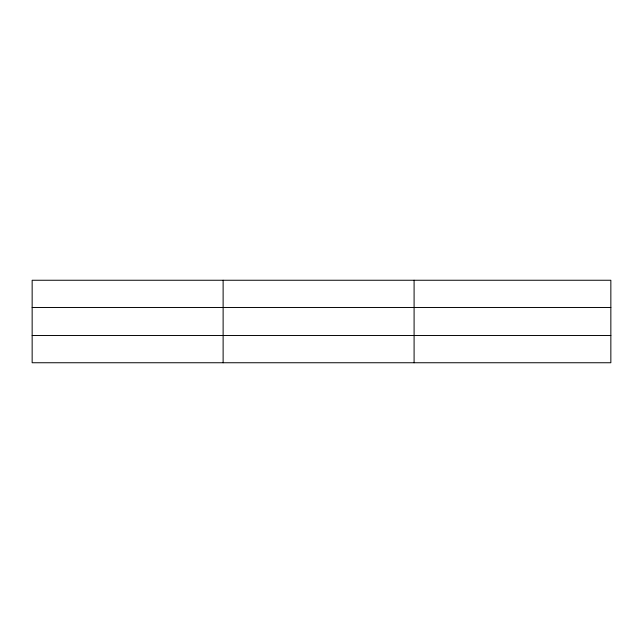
<?xml version="1.0" encoding="UTF-8"?>
<svg xmlns="http://www.w3.org/2000/svg" width="643" height="643" viewBox="0 0 643 643"><rect width="100%" height="100%" fill="white"/><g stroke="black" fill="none" stroke-linecap="round" stroke-linejoin="round"><path stroke-width="0.96" d="M223.121 280.252L223.121 362.748M414.092 280.252L414.092 362.748M610.85 335.525L610.85 362.748L32.15 362.748L32.15 280.252L610.85 280.252L610.85 335.525L32.15 335.525M32.15 307.475L610.85 307.475"/></g></svg>
